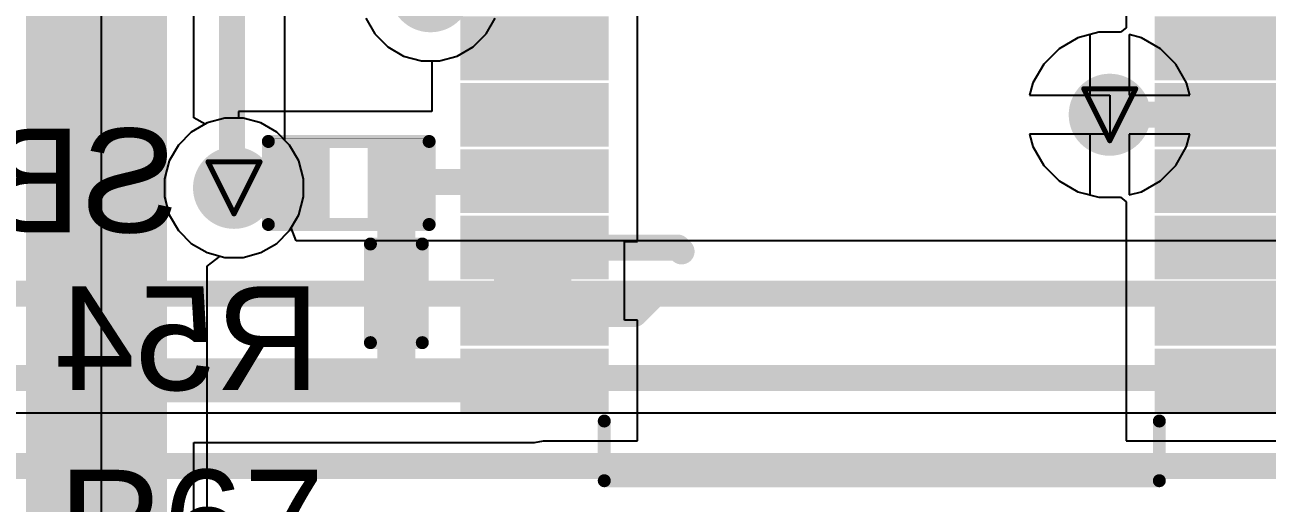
# Model space of a CAD drawing. Header units: inches. Extents: x -21 to 276, y -5 to 220.
# Drawn here: x 64.19 to 76.36, y 23.31 to 27.99 of the extents above; entities that cross this region are included whole.
import ezdxf

# ---------------------------------------------------------------- set-up
doc = ezdxf.new("R2010")
doc.units = ezdxf.units.IN
for name, color, linetype in [('Bottom Layer', 5, 'Continuous'), ('Bottom Overlay', 54, 'Continuous'), ('Bottom Paste', 16, 'Continuous'), ('Bottom Solder', 6, 'Continuous'), ('Drill Drawing', 1, 'Continuous'), ('Ground', 16, 'Continuous'), ('Power + Signal', 76, 'Continuous'), ('Top Layer', 1, 'Continuous'), ('Top Overlay', 2, 'Continuous'), ('Top Solder', 216, 'Continuous'), ('Via Holes', 16, 'Continuous')]:
    doc.layers.add(name, color=color, linetype=linetype)
doc.styles.add('Arial', font='', dxfattribs={"height": 0.2})
doc.styles.get('Arial').set_extended_font_data('Arial')

# ---------------------------------------------------------------- blocks, each defined once
blk = doc.blocks.new('SSOP_28_208____B_58')
at = {"layer": 'Bottom Layer'}
for points in [[(-4.0249983, 4.435000019999999), (-2.77499826, 4.435000019999999), (-2.77499826, 4.01500086), (-4.0249983, 4.01500086)], [(2.7750008, 4.435000019999999), (4.02500084, 4.435000019999999), (4.02500084, 4.01500086), (2.7750008, 4.01500086)], [(-4.0249983, 3.78499878), (-2.77499826, 3.78499878), (-2.77499826, 3.36499962), (-4.0249983, 3.36499962)], [(2.7750008, 3.78499878), (4.02500084, 3.78499878), (4.02500084, 3.36499962), (2.7750008, 3.36499962)], [(-4.0249983, 3.13500008), (-2.77499826, 3.13500008), (-2.77499826, 2.71500092), (-4.0249983, 2.71500092)], [(2.7750008, 3.13500008), (4.02500084, 3.13500008), (4.02500084, 2.71500092), (2.7750008, 2.71500092)], [(-4.0249983, 2.48499884), (-2.77499826, 2.48499884), (-2.77499826, 2.06499968), (-4.0249983, 2.06499968)], [(2.7750008, 2.48499884), (4.02500084, 2.48499884), (4.02500084, 2.06499968), (2.7750008, 2.06499968)], [(-4.0249983, 1.83500014), (-2.77499826, 1.83500014), (-2.77499826, 1.41500098), (-4.0249983, 1.41500098)], [(2.7750008, 1.83500014), (4.02500084, 1.83500014), (4.02500084, 1.41500098), (2.7750008, 1.41500098)], [(-4.0249983, 1.1849989), (-2.77499826, 1.1849989), (-2.77499826, 0.7649997399999999), (-4.0249983, 0.7649997399999999)], [(2.7750008, 1.1849989), (4.02500084, 1.1849989), (4.02500084, 0.7649997399999999), (2.7750008, 0.7649997399999999)], [(-4.0249983, 0.5350001999999999), (-2.77499826, 0.5350001999999999), (-2.77499826, 0.11500104), (-4.0249983, 0.11500104)], [(2.7750008, 0.5350001999999999), (4.02500084, 0.5350001999999999), (4.02500084, 0.11500104), (2.7750008, 0.11500104)], [(-4.0249983, -0.11500104), (-2.77499826, -0.11500104), (-2.77499826, -0.5350001999999999), (-4.0249983, -0.5350001999999999)], [(2.7750008, -0.11500104), (4.02500084, -0.11500104), (4.02500084, -0.5350001999999999), (2.7750008, -0.5350001999999999)], [(-4.0249983, -0.7649997399999999), (-2.77499826, -0.7649997399999999), (-2.77499826, -1.1849989), (-4.0249983, -1.1849989)], [(2.7750008, -0.7649997399999999), (4.02500084, -0.7649997399999999), (4.02500084, -1.1849989), (2.7750008, -1.1849989)], [(-4.0249983, -1.41500098), (-2.77499826, -1.41500098), (-2.77499826, -1.83500014), (-4.0249983, -1.83500014)], [(2.7750008, -1.41500098), (4.02500084, -1.41500098), (4.02500084, -1.83500014), (2.7750008, -1.83500014)], [(-4.0249983, -2.06499968), (-2.77499826, -2.06499968), (-2.77499826, -2.48499884), (-4.0249983, -2.48499884)], [(2.7750008, -2.06499968), (4.02500084, -2.06499968), (4.02500084, -2.48499884), (2.7750008, -2.48499884)], [(-4.0249983, -2.71500092), (-2.77499826, -2.71500092), (-2.77499826, -3.13500008), (-4.0249983, -3.13500008)], [(2.7750008, -2.71500092), (4.02500084, -2.71500092), (4.02500084, -3.13500008), (2.7750008, -3.13500008)], [(-4.0249983, -3.36499962), (-2.77499826, -3.36499962), (-2.77499826, -3.78499878), (-4.0249983, -3.78499878)], [(2.7750008, -3.36499962), (4.02500084, -3.36499962), (4.02500084, -3.78499878), (2.7750008, -3.78499878)], [(-4.0249983, -4.01500086), (-2.77499826, -4.01500086), (-2.77499826, -4.435000019999999), (-4.0249983, -4.435000019999999)], [(2.7750008, -4.01500086), (4.02500084, -4.01500086), (4.02500084, -4.435000019999999), (2.7750008, -4.435000019999999)]]:
    blk.add_hatch(color=5, dxfattribs=at).paths.add_polyline_path(points)
at = {"layer": 'Bottom Overlay'}
blk.add_hatch(color=54, dxfattribs=at).paths.add_polyline_path([(-2.66912344, -4.44502032), (-2.41512344, -4.44502032), (-2.41512344, -3.98782032), (-2.66912344, -3.98782032)])
at = {"layer": 'Bottom Paste'}
for points in [[(-4.0249983, 4.435000019999999), (-2.77499826, 4.435000019999999), (-2.77499826, 4.01500086), (-4.0249983, 4.01500086)], [(2.7750008, 4.435000019999999), (4.02500084, 4.435000019999999), (4.02500084, 4.01500086), (2.7750008, 4.01500086)], [(-4.0249983, 3.78499878), (-2.77499826, 3.78499878), (-2.77499826, 3.36499962), (-4.0249983, 3.36499962)], [(2.7750008, 3.78499878), (4.02500084, 3.78499878), (4.02500084, 3.36499962), (2.7750008, 3.36499962)], [(-4.0249983, 3.13500008), (-2.77499826, 3.13500008), (-2.77499826, 2.71500092), (-4.0249983, 2.71500092)], [(2.7750008, 3.13500008), (4.02500084, 3.13500008), (4.02500084, 2.71500092), (2.7750008, 2.71500092)], [(-4.0249983, 2.48499884), (-2.77499826, 2.48499884), (-2.77499826, 2.06499968), (-4.0249983, 2.06499968)], [(2.7750008, 2.48499884), (4.02500084, 2.48499884), (4.02500084, 2.06499968), (2.7750008, 2.06499968)], [(-4.0249983, 1.83500014), (-2.77499826, 1.83500014), (-2.77499826, 1.41500098), (-4.0249983, 1.41500098)], [(2.7750008, 1.83500014), (4.02500084, 1.83500014), (4.02500084, 1.41500098), (2.7750008, 1.41500098)], [(-4.0249983, 1.1849989), (-2.77499826, 1.1849989), (-2.77499826, 0.7649997399999999), (-4.0249983, 0.7649997399999999)], [(2.7750008, 1.1849989), (4.02500084, 1.1849989), (4.02500084, 0.7649997399999999), (2.7750008, 0.7649997399999999)], [(-4.0249983, 0.5350001999999999), (-2.77499826, 0.5350001999999999), (-2.77499826, 0.11500104), (-4.0249983, 0.11500104)], [(2.7750008, 0.5350001999999999), (4.02500084, 0.5350001999999999), (4.02500084, 0.11500104), (2.7750008, 0.11500104)], [(-4.0249983, -0.11500104), (-2.77499826, -0.11500104), (-2.77499826, -0.5350001999999999), (-4.0249983, -0.5350001999999999)], [(2.7750008, -0.11500104), (4.02500084, -0.11500104), (4.02500084, -0.5350001999999999), (2.7750008, -0.5350001999999999)], [(-4.0249983, -0.7649997399999999), (-2.77499826, -0.7649997399999999), (-2.77499826, -1.1849989), (-4.0249983, -1.1849989)], [(2.7750008, -0.7649997399999999), (4.02500084, -0.7649997399999999), (4.02500084, -1.1849989), (2.7750008, -1.1849989)], [(-4.0249983, -1.41500098), (-2.77499826, -1.41500098), (-2.77499826, -1.83500014), (-4.0249983, -1.83500014)], [(2.7750008, -1.41500098), (4.02500084, -1.41500098), (4.02500084, -1.83500014), (2.7750008, -1.83500014)], [(-4.0249983, -2.06499968), (-2.77499826, -2.06499968), (-2.77499826, -2.48499884), (-4.0249983, -2.48499884)], [(2.7750008, -2.06499968), (4.02500084, -2.06499968), (4.02500084, -2.48499884), (2.7750008, -2.48499884)], [(-4.0249983, -2.71500092), (-2.77499826, -2.71500092), (-2.77499826, -3.13500008), (-4.0249983, -3.13500008)], [(2.7750008, -2.71500092), (4.02500084, -2.71500092), (4.02500084, -3.13500008), (2.7750008, -3.13500008)], [(-4.0249983, -3.36499962), (-2.77499826, -3.36499962), (-2.77499826, -3.78499878), (-4.0249983, -3.78499878)], [(2.7750008, -3.36499962), (4.02500084, -3.36499962), (4.02500084, -3.78499878), (2.7750008, -3.78499878)], [(-4.0249983, -4.01500086), (-2.77499826, -4.01500086), (-2.77499826, -4.435000019999999), (-4.0249983, -4.435000019999999)], [(2.7750008, -4.01500086), (4.02500084, -4.01500086), (4.02500084, -4.435000019999999), (2.7750008, -4.435000019999999)]]:
    blk.add_hatch(color=16, dxfattribs=at).paths.add_polyline_path(points)
at = {"layer": 'Bottom Solder'}
for points in [[(-4.1265983, 4.53660002), (-2.67339826, 4.53660002), (-2.67339826, 3.91340086), (-4.1265983, 3.91340086)], [(2.6734008, 4.53660002), (4.126600839999999, 4.53660002), (4.126600839999999, 3.91340086), (2.6734008, 3.91340086)], [(-4.1265983, 3.88659878), (-2.67339826, 3.88659878), (-2.67339826, 3.26339962), (-4.1265983, 3.26339962)], [(2.6734008, 3.88659878), (4.126600839999999, 3.88659878), (4.126600839999999, 3.26339962), (2.6734008, 3.26339962)], [(-4.1265983, 3.23660008), (-2.67339826, 3.23660008), (-2.67339826, 2.61340092), (-4.1265983, 2.61340092)], [(2.6734008, 3.23660008), (4.126600839999999, 3.23660008), (4.126600839999999, 2.61340092), (2.6734008, 2.61340092)], [(-4.1265983, 2.58659884), (-2.67339826, 2.58659884), (-2.67339826, 1.96339968), (-4.1265983, 1.96339968)], [(2.6734008, 2.58659884), (4.126600839999999, 2.58659884), (4.126600839999999, 1.96339968), (2.6734008, 1.96339968)], [(-4.1265983, 1.93660014), (-2.67339826, 1.93660014), (-2.67339826, 1.31340098), (-4.1265983, 1.31340098)], [(2.6734008, 1.93660014), (4.126600839999999, 1.93660014), (4.126600839999999, 1.31340098), (2.6734008, 1.31340098)], [(-4.1265983, 1.2865989), (-2.67339826, 1.2865989), (-2.67339826, 0.66339974), (-4.1265983, 0.66339974)], [(2.6734008, 1.2865989), (4.126600839999999, 1.2865989), (4.126600839999999, 0.66339974), (2.6734008, 0.66339974)], [(-4.1265983, 0.6366002), (-2.67339826, 0.6366002), (-2.67339826, 0.01340104), (-4.1265983, 0.01340104)], [(2.6734008, 0.6366002), (4.126600839999999, 0.6366002), (4.126600839999999, 0.01340104), (2.6734008, 0.01340104)], [(-4.1265983, -0.01340104), (-2.67339826, -0.01340104), (-2.67339826, -0.6366002), (-4.1265983, -0.6366002)], [(2.6734008, -0.01340104), (4.126600839999999, -0.01340104), (4.126600839999999, -0.6366002), (2.6734008, -0.6366002)], [(-4.1265983, -0.66339974), (-2.67339826, -0.66339974), (-2.67339826, -1.2865989), (-4.1265983, -1.2865989)], [(2.6734008, -0.66339974), (4.126600839999999, -0.66339974), (4.126600839999999, -1.2865989), (2.6734008, -1.2865989)], [(-4.1265983, -1.31340098), (-2.67339826, -1.31340098), (-2.67339826, -1.93660014), (-4.1265983, -1.93660014)], [(2.6734008, -1.31340098), (4.126600839999999, -1.31340098), (4.126600839999999, -1.93660014), (2.6734008, -1.93660014)], [(-4.1265983, -1.96339968), (-2.67339826, -1.96339968), (-2.67339826, -2.58659884), (-4.1265983, -2.58659884)], [(2.6734008, -1.96339968), (4.126600839999999, -1.96339968), (4.126600839999999, -2.58659884), (2.6734008, -2.58659884)], [(-4.1265983, -2.61340092), (-2.67339826, -2.61340092), (-2.67339826, -3.23660008), (-4.1265983, -3.23660008)], [(2.6734008, -2.61340092), (4.126600839999999, -2.61340092), (4.126600839999999, -3.23660008), (2.6734008, -3.23660008)], [(-4.1265983, -3.26339962), (-2.67339826, -3.26339962), (-2.67339826, -3.88659878), (-4.1265983, -3.88659878)], [(2.6734008, -3.26339962), (4.126600839999999, -3.26339962), (4.126600839999999, -3.88659878), (2.6734008, -3.88659878)], [(-4.1265983, -3.91340086), (-2.67339826, -3.91340086), (-2.67339826, -4.53660002), (-4.1265983, -4.53660002)], [(2.6734008, -3.91340086), (4.126600839999999, -3.91340086), (4.126600839999999, -4.53660002), (2.6734008, -4.53660002)]]:
    blk.add_hatch(color=6, dxfattribs=at).paths.add_polyline_path(points)
at = {"layer": 'Bottom Overlay'}
for points in [[(2.7178, 5.206999999999999, 0.127, 0.127, 0), (-2.7178, 5.206999999999999, 0.127, 0.127, 0)], [(-2.7178, 5.206999999999999, 0.127, 0.127, 0), (-2.7178, 4.6228, 0.127, 0.127, 0)], [(2.7178, 5.206999999999999, 0.127, 0.127, 0), (2.7178, 4.6228, 0.127, 0.127, 0)], [(-4.3434, -4.1148, 0.1999996, 0.1999996, 0), (-4.3434, -4.368799999999999, 0.1999996, 0.1999996, 0)], [(-4.2164, -4.2418, 0.1999996, 0.1999996, 0), (-4.3434, -4.1148, 0.1999996, 0.1999996, 0)], [(-4.2164, -4.2418, 0.1999996, 0.1999996, 0), (-4.3434, -4.368799999999999, 0.1999996, 0.1999996, 0)], [(-2.7178, -4.6228, 0.127, 0.127, 0), (-2.7178, -5.206999999999999, 0.127, 0.127, 0)], [(2.7178, -4.6228, 0.127, 0.127, 0), (2.7178, -5.206999999999999, 0.127, 0.127, 0)], [(2.7178, -5.206999999999999, 0.127, 0.127, 0), (-2.7178, -5.206999999999999, 0.127, 0.127, 0)]]:
    blk.add_lwpolyline(points, format="xyseb", dxfattribs=at)
for points in [[(-2.74955, 5.206999999999999, 0.0635, 0.0635, 1), (-2.68605, 5.206999999999999, 0.0635, 0.0635, 1)], [(-2.74955, 5.206999999999999, 0.0635, 0.0635, 1), (-2.68605, 5.206999999999999, 0.0635, 0.0635, 1)], [(2.68605, 5.206999999999999, 0.0635, 0.0635, 1), (2.74955, 5.206999999999999, 0.0635, 0.0635, 1)], [(2.68605, 5.206999999999999, 0.0635, 0.0635, 1), (2.74955, 5.206999999999999, 0.0635, 0.0635, 1)], [(-2.74955, 4.6228, 0.0635, 0.0635, 1), (-2.68605, 4.6228, 0.0635, 0.0635, 1)], [(2.68605, 4.6228, 0.0635, 0.0635, 1), (2.74955, 4.6228, 0.0635, 0.0635, 1)], [(-4.393399899999999, -4.1148, 0.0999998, 0.0999998, 1), (-4.293400099999999, -4.1148, 0.0999998, 0.0999998, 1)], [(-4.393399899999999, -4.1148, 0.0999998, 0.0999998, 1), (-4.293400099999999, -4.1148, 0.0999998, 0.0999998, 1)], [(-4.2663999, -4.2418, 0.0999998, 0.0999998, 1), (-4.1664001, -4.2418, 0.0999998, 0.0999998, 1)], [(-4.2663999, -4.2418, 0.0999998, 0.0999998, 1), (-4.1664001, -4.2418, 0.0999998, 0.0999998, 1)], [(-4.393399899999999, -4.368799999999999, 0.0999998, 0.0999998, 1), (-4.293400099999999, -4.368799999999999, 0.0999998, 0.0999998, 1)], [(-4.393399899999999, -4.368799999999999, 0.0999998, 0.0999998, 1), (-4.293400099999999, -4.368799999999999, 0.0999998, 0.0999998, 1)], [(-2.74955, -4.6228, 0.0635, 0.0635, 1), (-2.68605, -4.6228, 0.0635, 0.0635, 1)], [(2.68605, -4.6228, 0.0635, 0.0635, 1), (2.74955, -4.6228, 0.0635, 0.0635, 1)], [(-2.74955, -5.206999999999999, 0.0635, 0.0635, 1), (-2.68605, -5.206999999999999, 0.0635, 0.0635, 1)], [(-2.74955, -5.206999999999999, 0.0635, 0.0635, 1), (-2.68605, -5.206999999999999, 0.0635, 0.0635, 1)], [(2.68605, -5.206999999999999, 0.0635, 0.0635, 1), (2.74955, -5.206999999999999, 0.0635, 0.0635, 1)], [(2.68605, -5.206999999999999, 0.0635, 0.0635, 1), (2.74955, -5.206999999999999, 0.0635, 0.0635, 1)]]:
    blk.add_lwpolyline(points, format="xyseb", close=True, dxfattribs=at)
blk = doc.blocks.new('R___0201_B_86')
at = {"layer": 'Bottom Layer'}
for points in [[(-0.40999791, 0.18499963), (-0.13999845, 0.18499963), (-0.13999845, -0.18499963), (-0.40999791, -0.18499963)], [(0.14000099, 0.18499963), (0.41000045, 0.18499963), (0.41000045, -0.18499963), (0.14000099, -0.18499963)]]:
    blk.add_hatch(color=5, dxfattribs=at).paths.add_polyline_path(points)
at = {"layer": 'Bottom Paste'}
for points in [[(-0.40999791, 0.18499963), (-0.13999845, 0.18499963), (-0.13999845, -0.18499963), (-0.40999791, -0.18499963)], [(0.14000099, 0.18499963), (0.41000045, 0.18499963), (0.41000045, -0.18499963), (0.14000099, -0.18499963)]]:
    blk.add_hatch(color=16, dxfattribs=at).paths.add_polyline_path(points)
at = {"layer": 'Bottom Solder'}
for points in [[(-0.46499907, 0.24000079), (-0.08499729, 0.24000079), (-0.08499729, -0.24000079), (-0.46499907, -0.24000079)], [(0.08499983, 0.24000079), (0.46500161, 0.24000079), (0.46500161, -0.24000079), (0.08499983, -0.24000079)]]:
    blk.add_hatch(color=6, dxfattribs=at).paths.add_polyline_path(points)
at = {"layer": 'Bottom Overlay'}
for points in [[(-0.4826, -0.254, 0.127, 0.127, 0), (-0.4826, 0.254, 0.127, 0.127, 0)], [(0.4826, 0.254, 0.127, 0.127, 0), (-0.4826, 0.254, 0.127, 0.127, 0)], [(0.4826, -0.254, 0.127, 0.127, 0), (0.4826, 0.254, 0.127, 0.127, 0)], [(0.4826, -0.254, 0.127, 0.127, 0), (-0.4826, -0.254, 0.127, 0.127, 0)]]:
    blk.add_lwpolyline(points, format="xyseb", dxfattribs=at)
for points in [[(-0.51435, 0.254, 0.0635, 0.0635, 1), (-0.4508499999999999, 0.254, 0.0635, 0.0635, 1)], [(-0.51435, 0.254, 0.0635, 0.0635, 1), (-0.4508499999999999, 0.254, 0.0635, 0.0635, 1)], [(0.4508499999999999, 0.254, 0.0635, 0.0635, 1), (0.51435, 0.254, 0.0635, 0.0635, 1)], [(0.4508499999999999, 0.254, 0.0635, 0.0635, 1), (0.51435, 0.254, 0.0635, 0.0635, 1)], [(-0.51435, -0.254, 0.0635, 0.0635, 1), (-0.4508499999999999, -0.254, 0.0635, 0.0635, 1)], [(-0.51435, -0.254, 0.0635, 0.0635, 1), (-0.4508499999999999, -0.254, 0.0635, 0.0635, 1)], [(0.4508499999999999, -0.254, 0.0635, 0.0635, 1), (0.51435, -0.254, 0.0635, 0.0635, 1)], [(0.4508499999999999, -0.254, 0.0635, 0.0635, 1), (0.51435, -0.254, 0.0635, 0.0635, 1)]]:
    blk.add_lwpolyline(points, format="xyseb", close=True, dxfattribs=at)
blk = doc.blocks.new('S______B______0402_B_187')
at = {"layer": 'Bottom Layer'}
for points in [[(-0.2412999999999999, 0.3174999999999999), (-0.2413000000000001, -0.3175), (-0.6985, -0.3174999999999999), (-0.6985, 0.3175)], [(0.6985, 0.3174999999999999), (0.6985, -0.3175), (0.2412999999999999, -0.3174999999999999), (0.2413000000000001, 0.3175)]]:
    blk.add_hatch(color=5, dxfattribs=at).paths.add_polyline_path(points)
at = {"layer": 'Bottom Paste'}
for points in [[(-0.2412999999999999, 0.3174999999999999), (-0.2413000000000001, -0.3175), (-0.6985, -0.3174999999999999), (-0.6985, 0.3175)], [(0.6985, 0.3174999999999999), (0.6985, -0.3175), (0.2412999999999999, -0.3174999999999999), (0.2413000000000001, 0.3175)]]:
    blk.add_hatch(color=16, dxfattribs=at).paths.add_polyline_path(points)
at = {"layer": 'Bottom Solder'}
for points in [[(-0.1862988399999999, 0.3725011599999999), (-0.18629884, -0.3725011600000001), (-0.75350116, -0.3725011599999999), (-0.75350116, 0.3725011600000001)], [(0.75350116, 0.3725011599999999), (0.75350116, -0.3725011600000001), (0.1862988399999999, -0.3725011599999999), (0.18629884, 0.3725011600000001)]]:
    blk.add_hatch(color=6, dxfattribs=at).paths.add_polyline_path(points)
at = {"layer": 'Bottom Overlay'}
for points in [[(-0.7874, -0.4064, 0.127, 0.127, 0), (-0.7874, 0.4064, 0.127, 0.127, 0)], [(-0.7874, 0.4064, 0.127, 0.127, 0), (0.7874, 0.4064, 0.127, 0.127, 0)], [(-0.8128, 0.4318, 0.0032258, 0.0032258, 0), (0.8128, 0.4318, 0.0032258, 0.0032258, 0)], [(0.7874, -0.4064, 0.127, 0.127, 0), (0.7874, 0.4064, 0.127, 0.127, 0)], [(-0.7874, -0.4064, 0.127, 0.127, 0), (0.7874, -0.4064, 0.127, 0.127, 0)]]:
    blk.add_lwpolyline(points, format="xyseb", dxfattribs=at)
for points in [[(-0.8191499999999999, 0.4064, 0.0635, 0.0635, 1), (-0.7556499999999999, 0.4064, 0.0635, 0.0635, 1)], [(-0.8191499999999999, 0.4064, 0.0635, 0.0635, 1), (-0.7556499999999999, 0.4064, 0.0635, 0.0635, 1)], [(-0.81360518, 0.4318, 0.0016129, 0.0016129, 1), (-0.8119948199999999, 0.4318, 0.0016129, 0.0016129, 1)], [(0.7556499999999999, 0.4064, 0.0635, 0.0635, 1), (0.8191499999999999, 0.4064, 0.0635, 0.0635, 1)], [(0.7556499999999999, 0.4064, 0.0635, 0.0635, 1), (0.8191499999999999, 0.4064, 0.0635, 0.0635, 1)], [(0.8119948199999999, 0.4318, 0.0016129, 0.0016129, 1), (0.81360518, 0.4318, 0.0016129, 0.0016129, 1)], [(-0.8191499999999999, -0.4064, 0.0635, 0.0635, 1), (-0.7556499999999999, -0.4064, 0.0635, 0.0635, 1)], [(-0.8191499999999999, -0.4064, 0.0635, 0.0635, 1), (-0.7556499999999999, -0.4064, 0.0635, 0.0635, 1)], [(0.7556499999999999, -0.4064, 0.0635, 0.0635, 1), (0.8191499999999999, -0.4064, 0.0635, 0.0635, 1)], [(0.7556499999999999, -0.4064, 0.0635, 0.0635, 1), (0.8191499999999999, -0.4064, 0.0635, 0.0635, 1)]]:
    blk.add_lwpolyline(points, format="xyseb", close=True, dxfattribs=at)

msp = doc.modelspace()

# ---------------------------------------------------------------- hatches: boundary and pattern name
at = {"layer": 'Bottom Layer'}
for points in [[(64.20141084, 13.73660194), (65.4558, 13.73660194), (65.4558, 38.16460997999999), (64.20141084, 38.16460997999999)], [(67.6423209, 25.6387981), (68.0123227, 25.6387981), (68.0123227, 26.44379521999999), (67.6423209, 26.44379521999999)], [(68.78320000000001, 25.05330524), (69.53935292, 25.05330524), (69.53935292, 25.908), (68.78320000000001, 25.908)], [(67.6423209, 24.301704), (68.0123227, 24.301704), (68.0123227, 25.0887992), (67.6423209, 25.0887992)]]:
    msp.add_hatch(color=5, dxfattribs=at).paths.add_polyline_path(points)
h = msp.add_hatch(color=5, dxfattribs=at)
edge = h.paths.add_edge_path()
edge.add_arc((74.81318031999999, 27.11170346), 0.2999994, 0, 360)
h = msp.add_hatch(color=5, dxfattribs=at)
edge = h.paths.add_edge_path()
edge.add_arc((66.23743674, 26.39636072), 0.2999994, 0, 360)
at = {"layer": 'Bottom Solder'}
h = msp.add_hatch(color=6, dxfattribs=at)
edge = h.paths.add_edge_path()
edge.add_arc((68.16157055999999, 28.32049453999999), 0.4015993999999999, 0, 360)
h = msp.add_hatch(color=6, dxfattribs=at)
edge = h.paths.add_edge_path()
edge.add_arc((74.81318031999999, 27.11170346), 0.4015993999999999, 0, 360)
h = msp.add_hatch(color=6, dxfattribs=at)
edge = h.paths.add_edge_path()
edge.add_arc((66.23743674, 26.39636072), 0.4015993999999999, 0, 360)
at = {"layer": 'Ground'}
h = msp.add_hatch(color=16, dxfattribs=at)
edge = h.paths.add_edge_path()
edge.add_arc((74.81318031999999, 27.11170346), 0.2999994, 0, 360)
h = msp.add_hatch(color=16, dxfattribs=at)
edge = h.paths.add_edge_path()
edge.add_arc((66.23743674, 26.39636072), 0.2999994, 0, 360)
at = {"layer": 'Power + Signal'}
h = msp.add_hatch(color=76, dxfattribs=at)
edge = h.paths.add_edge_path()
edge.add_arc((74.81318031999999, 27.11170346), 0.2999994, 0, 360)
h = msp.add_hatch(color=76, dxfattribs=at)
edge = h.paths.add_edge_path()
edge.add_arc((66.23743674, 26.39636072), 0.2999994, 0, 360)
at = {"layer": 'Top Layer'}
h = msp.add_hatch(color=1, dxfattribs=at)
edge = h.paths.add_edge_path()
edge.add_arc((74.81318031999999, 27.11170346), 0.2999994, 0, 360)
h = msp.add_hatch(color=1, dxfattribs=at)
edge = h.paths.add_edge_path()
edge.add_arc((66.23743674, 26.39636072), 0.2999994, 0, 360)
at = {"layer": 'Top Solder'}
h = msp.add_hatch(color=216, dxfattribs=at)
edge = h.paths.add_edge_path()
edge.add_arc((68.16157055999999, 28.32049453999999), 0.4015993999999999, 0, 360)
h = msp.add_hatch(color=216, dxfattribs=at)
edge = h.paths.add_edge_path()
edge.add_arc((74.81318031999999, 27.11170346), 0.4015993999999999, 0, 360)
h = msp.add_hatch(color=216, dxfattribs=at)
edge = h.paths.add_edge_path()
edge.add_arc((66.23743674, 26.39636072), 0.4015993999999999, 0, 360)
at = {"layer": 'Via Holes'}
h = msp.add_hatch(color=7, dxfattribs=at)
edge = h.paths.add_edge_path()
edge.add_arc((74.81318031999999, 27.11170346), 0.1499997, 0, 360)
h = msp.add_hatch(color=7, dxfattribs=at)
edge = h.paths.add_edge_path()
edge.add_arc((66.23743674, 26.39636072), 0.1499997, 0, 360)

# ---------------------------------------------------------------- linework, layer by layer
at = {"layer": 'Bottom Layer'}
for p, q in [((65.84426506, 27.08271698), (65.84426506, 37.35896516)), ((74.97536439999999, 28.9967289), (74.97536439999999, 27.96252725999999)), ((70.18736534, 27.17070512), (70.18736534, 28.31856414)), ((67.5269795, 28.05763756), (67.61663388, 27.90234958)), ((67.61663388, 27.90234958), (67.7434256, 27.77555786)), ((74.50130388, 27.8646382), (74.31705735999999, 27.758263)), ((74.70680512, 27.91970286), (74.50130388, 27.8646382)), ((74.91955297999999, 27.91970286), (74.70680512, 27.91970286)), ((74.97536439999999, 27.96252725999999), (74.91955297999999, 27.91970286)), ((67.7434256, 27.77555786), (67.89871357999999, 27.68590348)), ((74.31705735999999, 27.758263), (74.16662078, 27.60782641999999)), ((67.89871357999999, 27.68590348), (68.07191617999999, 27.63949514)), ((68.07191617999999, 27.63949514), (68.1753653, 27.63949514)), ((68.1753653, 27.63949514), (68.1753653, 27.14229776)), ((74.16662078, 27.60782641999999), (74.06024558, 27.4235799)), ((74.06024558, 27.4235799), (74.02772342, 27.30220346)), ((74.02772342, 27.30220346), (74.81318031999999, 27.30220346)), ((74.81318031999999, 27.30220346), (74.81318031999999, 26.92120346)), ((68.1753653, 27.14229776), (66.2814651, 27.14229776)), ((66.2814651, 27.14229776), (66.2814651, 27.07736012)), ((70.18736534, 26.52070388), (70.18736534, 27.17070512)), ((65.95425214, 27.01921444), (65.84426506, 27.08271698)), ((65.97457976, 27.03095178), (65.95425214, 27.01921444)), ((66.14778236, 27.07736012), (65.97457976, 27.03095178)), ((66.2814651, 27.07736012), (66.14778236, 27.07736012)), ((74.81318031999999, 26.92120346), (74.02772342, 26.92120346)), ((74.02772342, 26.92120346), (74.06024558, 26.79982702)), ((74.06024558, 26.79982702), (74.16662078, 26.6155805)), ((74.16662078, 26.6155805), (74.31705735999999, 26.46514392)), ((70.18736534, 25.87070518), (70.18736534, 26.52070388)), ((74.31705735999999, 26.46514392), (74.50130388, 26.35876872)), ((74.50130388, 26.35876872), (74.70680512, 26.30370406)), ((74.70680512, 26.30370406), (74.91955297999999, 26.30370406)), ((74.91955297999999, 26.30370406), (74.97536439999999, 26.26087966)), ((74.97536439999999, 26.26087966), (74.97536439999999, 25.22070394)), ((70.06036534, 25.10270316), (70.06036534, 25.87070518)), ((70.06036534, 25.87070518), (70.18736534, 25.87070518)), ((74.97536439999999, 25.22070394), (74.97536439999999, 24.57070524)), ((70.18736534, 25.10270316), (70.06036534, 25.10270316)), ((70.18736534, 23.920704), (70.18736534, 25.10270316)), ((74.97536439999999, 24.57070524), (74.97536439999999, 23.920704)), ((65.84426506, 22.6520375), (65.84426506, 23.90310942)), ((65.84426506, 23.90310942), (69.18136532, 23.90310942)), ((69.18136532, 23.90310942), (69.26981828, 23.920704)), ((69.26981828, 23.920704), (70.18736534, 23.920704)), ((74.97536439999999, 23.920704), (76.8406007, 23.920704))]:
    msp.add_line(p, q, dxfattribs=at)
for points in [[(75.98136441999999, 27.7617047, 0.3809999999999999, 0.3809999999999999, 0), (77.33539015999999, 27.7617047, 0.3809999999999999, 0.3809999999999999, 0)], [(74.81318031999999, 27.11170346, 0.254, 0.254, 0), (75.98136441999999, 27.11170346, 0.254, 0.254, 0)], [(75.98499916, 27.1153382, 0.254, 0.254, 0), (77.39755665999999, 27.1153382, 0.254, 0.254, 0)], [(66.23743674, 26.39636072, 0.3809999999999999, 0.3809999999999999, 0), (66.26115526, 26.42007924, 0.3809999999999999, 0.3809999999999999, 0)], [(66.26115526, 26.42007924, 0.3809999999999999, 0.3809999999999999, 0), (66.86734657999999, 26.42007924, 0.3809999999999999, 0.3809999999999999, 0)], [(66.86734657999999, 26.42007924, 0.3809999999999999, 0.3809999999999999, 0), (66.87716621999999, 26.42989888, 0.3809999999999999, 0.3809999999999999, 0)], [(66.87716621999999, 26.42989888, 0.254, 0.254, 0), (66.8910651, 26.44379776, 0.254, 0.254, 0)], [(67.8273218, 26.44734106, 0.254, 0.254, 0), (67.8308651, 26.44379776, 0.254, 0.254, 0)], [(67.8308651, 26.44379776, 0.254, 0.254, 0), (67.8398186, 26.45275126, 0.254, 0.254, 0)], [(67.8398186, 26.45275126, 0.254, 0.254, 0), (69.17241182, 26.45275126, 0.254, 0.254, 0)], [(69.17241182, 26.45275126, 0.254, 0.254, 0), (69.18136532, 26.46170476, 0.254, 0.254, 0)], [(69.18136532, 25.81170352, 0.254, 0.254, 0), (69.26436489999999, 25.8947031, 0.254, 0.254, 0)], [(69.18136532, 25.81170352, 0.254, 0.254, 0), (70.58295256, 25.81170352, 0.254, 0.254, 0)], [(70.58295256, 25.81170352, 0.254, 0.254, 0), (70.62085697999999, 25.7737991, 0.254, 0.254, 0)], [(75.98136441999999, 25.81170352, 0.254, 0.254, 0), (77.47840994, 25.81170352, 0.254, 0.254, 0)], [(70.15869636, 25.16170482, 0.254, 0.254, 0), (70.35799999999999, 25.36100846, 0.254, 0.254, 0)], [(69.18136532, 25.16170482, 0.254, 0.254, 0), (70.15869636, 25.16170482, 0.254, 0.254, 0)], [(75.98136441999999, 25.16170482, 0.254, 0.254, 0), (75.9819156, 25.16115364, 0.254, 0.254, 0)], [(75.9819156, 25.16115364, 0.254, 0.254, 0), (77.03139026, 25.16115364, 0.254, 0.254, 0)], [(65.12571684, 24.51170358, 0.4318, 0.4318, 0), (69.18136532, 24.51170358, 0.4318, 0.4318, 0)], [(65.10141412, 24.5360063, 0.254, 0.254, 0), (65.12571684, 24.51170358, 0.254, 0.254, 0)]]:
    msp.add_lwpolyline(points, format="xyseb", dxfattribs=at)
for points in [[(75.88611442, 27.7617047, 0.1905, 0.1905, 1), (76.07661442, 27.7617047, 0.1905, 0.1905, 1)], [(74.74968032, 27.11170346, 0.127, 0.127, 1), (74.87668032, 27.11170346, 0.127, 0.127, 1)], [(75.91786441999999, 27.11170346, 0.127, 0.127, 1), (76.04486442, 27.11170346, 0.127, 0.127, 1)], [(75.92149916, 27.1153382, 0.127, 0.127, 1), (76.04849915999999, 27.1153382, 0.127, 0.127, 1)], [(66.14218674, 26.39636072, 0.1905, 0.1905, 1), (66.33268674, 26.39636072, 0.1905, 0.1905, 1)], [(66.16590525999999, 26.42007924, 0.1905, 0.1905, 1), (66.35640526, 26.42007924, 0.1905, 0.1905, 1)], [(66.16590525999999, 26.42007924, 0.1905, 0.1905, 1), (66.35640526, 26.42007924, 0.1905, 0.1905, 1)], [(66.77209658, 26.42007924, 0.1905, 0.1905, 1), (66.96259658, 26.42007924, 0.1905, 0.1905, 1)], [(66.77209658, 26.42007924, 0.1905, 0.1905, 1), (66.96259658, 26.42007924, 0.1905, 0.1905, 1)], [(66.78191622, 26.42989888, 0.1905, 0.1905, 1), (66.97241622, 26.42989888, 0.1905, 0.1905, 1)], [(66.81366622, 26.42989888, 0.127, 0.127, 1), (66.94066622, 26.42989888, 0.127, 0.127, 1)], [(66.82756509999999, 26.44379776, 0.127, 0.127, 1), (66.9545651, 26.44379776, 0.127, 0.127, 1)], [(67.7638218, 26.44734106, 0.127, 0.127, 1), (67.8908218, 26.44734106, 0.127, 0.127, 1)], [(67.7673651, 26.44379776, 0.127, 0.127, 1), (67.8943651, 26.44379776, 0.127, 0.127, 1)], [(67.7673651, 26.44379776, 0.127, 0.127, 1), (67.8943651, 26.44379776, 0.127, 0.127, 1)], [(67.7763186, 26.45275126, 0.127, 0.127, 1), (67.90331859999999, 26.45275126, 0.127, 0.127, 1)], [(67.7763186, 26.45275126, 0.127, 0.127, 1), (67.90331859999999, 26.45275126, 0.127, 0.127, 1)], [(69.10891182, 26.45275126, 0.127, 0.127, 1), (69.23591182, 26.45275126, 0.127, 0.127, 1)], [(69.10891182, 26.45275126, 0.127, 0.127, 1), (69.23591182, 26.45275126, 0.127, 0.127, 1)], [(69.11786531999999, 26.46170476, 0.127, 0.127, 1), (69.24486532, 26.46170476, 0.127, 0.127, 1)], [(69.11786531999999, 25.81170352, 0.127, 0.127, 1), (69.24486532, 25.81170352, 0.127, 0.127, 1)], [(69.11786531999999, 25.81170352, 0.127, 0.127, 1), (69.24486532, 25.81170352, 0.127, 0.127, 1)], [(69.2008649, 25.8947031, 0.127, 0.127, 1), (69.3278649, 25.8947031, 0.127, 0.127, 1)], [(70.51945255999999, 25.81170352, 0.127, 0.127, 1), (70.64645256, 25.81170352, 0.127, 0.127, 1)], [(70.51945255999999, 25.81170352, 0.127, 0.127, 1), (70.64645256, 25.81170352, 0.127, 0.127, 1)], [(75.91786441999999, 25.81170352, 0.127, 0.127, 1), (76.04486442, 25.81170352, 0.127, 0.127, 1)], [(70.55735698, 25.7737991, 0.127, 0.127, 1), (70.68435698, 25.7737991, 0.127, 0.127, 1)], [(70.2945, 25.36100846, 0.127, 0.127, 1), (70.4215, 25.36100846, 0.127, 0.127, 1)], [(69.11786531999999, 25.16170482, 0.127, 0.127, 1), (69.24486532, 25.16170482, 0.127, 0.127, 1)], [(70.09519635999999, 25.16170482, 0.127, 0.127, 1), (70.22219636, 25.16170482, 0.127, 0.127, 1)], [(70.09519635999999, 25.16170482, 0.127, 0.127, 1), (70.22219636, 25.16170482, 0.127, 0.127, 1)], [(75.91786441999999, 25.16170482, 0.127, 0.127, 1), (76.04486442, 25.16170482, 0.127, 0.127, 1)], [(75.91841559999999, 25.16115364, 0.127, 0.127, 1), (76.0454156, 25.16115364, 0.127, 0.127, 1)], [(75.91841559999999, 25.16115364, 0.127, 0.127, 1), (76.0454156, 25.16115364, 0.127, 0.127, 1)], [(65.01776684000001, 24.51170358, 0.2159, 0.2159, 1), (65.23366684, 24.51170358, 0.2159, 0.2159, 1)], [(69.07341532, 24.51170358, 0.2159, 0.2159, 1), (69.28931532, 24.51170358, 0.2159, 0.2159, 1)], [(65.03791412, 24.5360063, 0.127, 0.127, 1), (65.16491411999999, 24.5360063, 0.127, 0.127, 1)], [(65.06221684, 24.51170358, 0.127, 0.127, 1), (65.18921684, 24.51170358, 0.127, 0.127, 1)]]:
    msp.add_lwpolyline(points, format="xyseb", close=True, dxfattribs=at)
at = {"layer": 'Drill Drawing'}
for points in [[(74.55918032, 27.36570346, 0.0508, 0.0508, 0), (75.06718031999999, 27.36570346, 0.0508, 0.0508, 0)], [(74.55918032, 27.36570346, 0.0508, 0.0508, 0), (74.81318031999999, 26.85770346, 0.0508, 0.0508, 0)], [(74.81318031999999, 26.85770346, 0.0508, 0.0508, 0), (75.06718031999999, 27.36570346, 0.0508, 0.0508, 0)], [(65.98343674, 26.65036072, 0.0508, 0.0508, 0), (66.49143674, 26.65036072, 0.0508, 0.0508, 0)], [(65.98343674, 26.65036072, 0.0508, 0.0508, 0), (66.23743674, 26.14236072, 0.0508, 0.0508, 0)], [(66.23743674, 26.14236072, 0.0508, 0.0508, 0), (66.49143674, 26.65036072, 0.0508, 0.0508, 0)]]:
    msp.add_lwpolyline(points, format="xyseb", dxfattribs=at)
for points in [[(74.54648031999999, 27.36570346, 0.0254, 0.0254, 1), (74.57188032, 27.36570346, 0.0254, 0.0254, 1)], [(74.54648031999999, 27.36570346, 0.0254, 0.0254, 1), (74.57188032, 27.36570346, 0.0254, 0.0254, 1)], [(75.05448032, 27.36570346, 0.0254, 0.0254, 1), (75.07988032, 27.36570346, 0.0254, 0.0254, 1)], [(75.05448032, 27.36570346, 0.0254, 0.0254, 1), (75.07988032, 27.36570346, 0.0254, 0.0254, 1)], [(74.80048031999999, 26.85770346, 0.0254, 0.0254, 1), (74.82588032, 26.85770346, 0.0254, 0.0254, 1)], [(74.80048031999999, 26.85770346, 0.0254, 0.0254, 1), (74.82588032, 26.85770346, 0.0254, 0.0254, 1)], [(65.97073673999999, 26.65036072, 0.0254, 0.0254, 1), (65.99613674, 26.65036072, 0.0254, 0.0254, 1)], [(65.97073673999999, 26.65036072, 0.0254, 0.0254, 1), (65.99613674, 26.65036072, 0.0254, 0.0254, 1)], [(66.47873673999999, 26.65036072, 0.0254, 0.0254, 1), (66.50413673999999, 26.65036072, 0.0254, 0.0254, 1)], [(66.47873673999999, 26.65036072, 0.0254, 0.0254, 1), (66.50413673999999, 26.65036072, 0.0254, 0.0254, 1)], [(66.22473674, 26.14236072, 0.0254, 0.0254, 1), (66.25013673999999, 26.14236072, 0.0254, 0.0254, 1)], [(66.22473674, 26.14236072, 0.0254, 0.0254, 1), (66.25013673999999, 26.14236072, 0.0254, 0.0254, 1)]]:
    msp.add_lwpolyline(points, format="xyseb", close=True, dxfattribs=at)
at = {"layer": 'Ground'}
for p, q in [((64.93784828, 30.54485636), (64.93784828, 11.94567588)), ((66.73575172, 26.86112738), (66.73575172, 28.57069216)), ((67.5269795, 28.05763756), (67.61663388, 27.90234958)), ((68.70650724, 27.90234958), (68.79616161999999, 28.05763756)), ((67.61663388, 27.90234958), (67.7434256, 27.77555786)), ((68.57971552, 27.77555786), (68.70650724, 27.90234958)), ((74.50130388, 27.8646382), (74.31705735999999, 27.758263)), ((74.62268032, 27.89716036), (74.50130388, 27.8646382)), ((74.62268032, 27.30220346), (74.62268032, 27.89716036)), ((75.12505675999999, 27.8646382), (75.00368032, 27.89716036)), ((75.00368032, 27.89716036), (75.00368032, 27.30220346)), ((75.30930328, 27.758263), (75.12505675999999, 27.8646382)), ((67.7434256, 27.77555786), (67.89871357999999, 27.68590348)), ((68.42442754, 27.68590348), (68.57971552, 27.77555786)), ((74.31705735999999, 27.758263), (74.16662078, 27.60782641999999)), ((75.45973986, 27.60782641999999), (75.30930328, 27.758263)), ((67.89871357999999, 27.68590348), (68.07191617999999, 27.63949514)), ((68.07191617999999, 27.63949514), (68.25122494, 27.63949514)), ((68.25122494, 27.63949514), (68.42442754, 27.68590348)), ((74.16662078, 27.60782641999999), (74.06024558, 27.4235799)), ((75.56611506, 27.4235799), (75.45973986, 27.60782641999999)), ((74.06024558, 27.4235799), (74.02772342, 27.30220346)), ((75.59863722, 27.30220346), (75.56611506, 27.4235799)), ((74.02772342, 27.30220346), (74.62268032, 27.30220346)), ((75.00368032, 27.30220346), (75.59863722, 27.30220346)), ((74.62268032, 26.92120346), (74.02772342, 26.92120346)), ((74.02772342, 26.92120346), (74.06024558, 26.79982702)), ((74.62268032, 26.32624655999999), (74.62268032, 26.92120346)), ((75.59863722, 26.92120346), (75.00368032, 26.92120346)), ((75.00368032, 26.92120346), (75.00368032, 26.32624655999999)), ((75.56611506, 26.79982702), (75.59863722, 26.92120346)), ((66.78237342, 26.81450568), (66.73575172, 26.86112738)), ((66.8720278, 26.6592177), (66.78237342, 26.81450568)), ((74.06024558, 26.79982702), (74.16662078, 26.6155805)), ((75.45973986, 26.6155805), (75.56611506, 26.79982702)), ((66.91843614, 26.4860151), (66.8720278, 26.6592177)), ((74.16662078, 26.6155805), (74.31705735999999, 26.46514392)), ((75.30930328, 26.46514392), (75.45973986, 26.6155805)), ((66.91843614, 26.30670634), (66.91843614, 26.4860151)), ((74.31705735999999, 26.46514392), (74.50130388, 26.35876872)), ((75.12505675999999, 26.35876872), (75.30930328, 26.46514392)), ((66.8720278, 26.13350374), (66.91843614, 26.30670634)), ((74.50130388, 26.35876872), (74.62268032, 26.32624655999999)), ((75.00368032, 26.32624655999999), (75.12505675999999, 26.35876872)), ((66.78237342, 25.97821576), (66.8720278, 26.13350374)), ((66.6555817, 25.85142404), (66.78237342, 25.97821576)), ((66.50029372, 25.76176966), (66.6555817, 25.85142404)), ((65.97375172, 25.63051008), (66.10075426, 25.72796226)), ((66.10075426, 25.72796226), (66.14778236, 25.71536132)), ((66.14778236, 25.71536132), (66.32709111999999, 25.71536132)), ((66.32709111999999, 25.71536132), (66.50029372, 25.76176966)), ((65.97375172, 12.16021952), (65.97375172, 25.63051008))]:
    msp.add_line(p, q, dxfattribs=at)
for points in [[(66.2178, 26.41599746, 0.254, 0.254, 0), (66.2178, 31.00260245999999, 0.254, 0.254, 0)], [(65.4558, 11.94567588, 0.254, 0.254, 0), (65.4558, 30.7594, 0.254, 0.254, 0)], [(66.2178, 26.41599746, 0.254, 0.254, 0), (66.23743674, 26.39636072, 0.254, 0.254, 0)]]:
    msp.add_lwpolyline(points, format="xyseb", dxfattribs=at)
for points in [[(66.15429999999999, 26.41599746, 0.127, 0.127, 1), (66.2813, 26.41599746, 0.127, 0.127, 1)], [(66.15429999999999, 26.41599746, 0.127, 0.127, 1), (66.2813, 26.41599746, 0.127, 0.127, 1)], [(66.17393673999999, 26.39636072, 0.127, 0.127, 1), (66.30093674, 26.39636072, 0.127, 0.127, 1)]]:
    msp.add_lwpolyline(points, format="xyseb", close=True, dxfattribs=at)
at = {"layer": 'Power + Signal'}
for p, q in [((67.5269795, 28.05763756), (67.61663388, 27.90234958)), ((68.70650724, 27.90234958), (68.79616161999999, 28.05763756)), ((67.61663388, 27.90234958), (67.7434256, 27.77555786)), ((68.57971552, 27.77555786), (68.70650724, 27.90234958)), ((74.50130388, 27.8646382), (74.31705735999999, 27.758263)), ((74.62268032, 27.89716036), (74.50130388, 27.8646382)), ((74.62268032, 27.30220346), (74.62268032, 27.89716036)), ((75.12505675999999, 27.8646382), (75.00368032, 27.89716036)), ((75.00368032, 27.89716036), (75.00368032, 27.30220346)), ((75.30930328, 27.758263), (75.12505675999999, 27.8646382)), ((67.7434256, 27.77555786), (67.89871357999999, 27.68590348)), ((68.42442754, 27.68590348), (68.57971552, 27.77555786)), ((74.31705735999999, 27.758263), (74.16662078, 27.60782641999999)), ((75.45973986, 27.60782641999999), (75.30930328, 27.758263)), ((67.89871357999999, 27.68590348), (68.07191617999999, 27.63949514)), ((68.07191617999999, 27.63949514), (68.25122494, 27.63949514)), ((68.25122494, 27.63949514), (68.42442754, 27.68590348)), ((74.16662078, 27.60782641999999), (74.06024558, 27.4235799)), ((75.56611506, 27.4235799), (75.45973986, 27.60782641999999)), ((74.06024558, 27.4235799), (74.02772342, 27.30220346)), ((75.59863722, 27.30220346), (75.56611506, 27.4235799)), ((74.02772342, 27.30220346), (74.62268032, 27.30220346)), ((75.00368032, 27.30220346), (75.59863722, 27.30220346)), ((65.97457976, 27.03095178), (65.81929178, 26.9412974)), ((66.14778236, 27.07736012), (65.97457976, 27.03095178)), ((66.32709111999999, 27.07736012), (66.14778236, 27.07736012)), ((66.50029372, 27.03095178), (66.32709111999999, 27.07736012)), ((66.6555817, 26.9412974), (66.50029372, 27.03095178)), ((65.81929178, 26.9412974), (65.69250006, 26.81450568)), ((66.78237342, 26.81450568), (66.6555817, 26.9412974)), ((74.62268032, 26.92120346), (74.02772342, 26.92120346)), ((74.02772342, 26.92120346), (74.06024558, 26.79982702)), ((74.62268032, 26.32624655999999), (74.62268032, 26.92120346)), ((75.59863722, 26.92120346), (75.00368032, 26.92120346)), ((75.00368032, 26.92120346), (75.00368032, 26.32624655999999)), ((75.56611506, 26.79982702), (75.59863722, 26.92120346)), ((65.69250006, 26.81450568), (65.60284568, 26.6592177)), ((66.8720278, 26.6592177), (66.78237342, 26.81450568)), ((74.06024558, 26.79982702), (74.16662078, 26.6155805)), ((75.45973986, 26.6155805), (75.56611506, 26.79982702)), ((65.60284568, 26.6592177), (65.55643733999999, 26.4860151)), ((66.91843614, 26.4860151), (66.8720278, 26.6592177)), ((74.16662078, 26.6155805), (74.31705735999999, 26.46514392)), ((75.30930328, 26.46514392), (75.45973986, 26.6155805)), ((65.55643733999999, 26.4860151), (65.55643733999999, 26.30670634)), ((66.91843614, 26.30670634), (66.91843614, 26.4860151)), ((74.31705735999999, 26.46514392), (74.50130388, 26.35876872)), ((75.12505675999999, 26.35876872), (75.30930328, 26.46514392)), ((65.55643733999999, 26.30670634), (65.60284568, 26.13350374)), ((66.8720278, 26.13350374), (66.91843614, 26.30670634)), ((74.50130388, 26.35876872), (74.62268032, 26.32624655999999)), ((75.00368032, 26.32624655999999), (75.12505675999999, 26.35876872)), ((65.60284568, 26.13350374), (65.69250006, 25.97821576)), ((66.78237342, 25.97821576), (66.8720278, 26.13350374)), ((65.69250006, 25.97821576), (65.81929178, 25.85142404)), ((66.6555817, 25.85142404), (66.78237342, 25.97821576)), ((65.81929178, 25.85142404), (65.97457976, 25.76176966)), ((66.50029372, 25.76176966), (66.6555817, 25.85142404)), ((65.97457976, 25.76176966), (66.14778236, 25.71536132)), ((66.14778236, 25.71536132), (66.32709111999999, 25.71536132)), ((66.32709111999999, 25.71536132), (66.50029372, 25.76176966)), ((76.4417318, 24.19075172), (58.14269041999999, 24.19075172))]:
    msp.add_line(p, q, dxfattribs=at)
msp.add_lwpolyline([(56.66739999999999, 23.6728, 0.254, 0.254, 0), (81.3816, 23.6728, 0.254, 0.254, 0)], format="xyseb", dxfattribs=at)
at = {"layer": 'Top Layer'}
for p, q in [((66.73575172, 26.86112738), (66.73575172, 28.57069216)), ((67.5269795, 28.05763756), (67.61663388, 27.90234958)), ((68.70650724, 27.90234958), (68.79616161999999, 28.05763756)), ((67.61663388, 27.90234958), (67.7434256, 27.77555786)), ((68.57971552, 27.77555786), (68.70650724, 27.90234958)), ((74.50130388, 27.8646382), (74.31705735999999, 27.758263)), ((74.62268032, 27.89716036), (74.50130388, 27.8646382)), ((74.62268032, 27.30220346), (74.62268032, 27.89716036)), ((75.12505675999999, 27.8646382), (75.00368032, 27.89716036)), ((75.00368032, 27.89716036), (75.00368032, 27.30220346)), ((75.30930328, 27.758263), (75.12505675999999, 27.8646382)), ((67.7434256, 27.77555786), (67.89871357999999, 27.68590348)), ((68.42442754, 27.68590348), (68.57971552, 27.77555786)), ((74.31705735999999, 27.758263), (74.16662078, 27.60782641999999)), ((75.45973986, 27.60782641999999), (75.30930328, 27.758263)), ((67.89871357999999, 27.68590348), (68.07191617999999, 27.63949514)), ((68.07191617999999, 27.63949514), (68.25122494, 27.63949514)), ((68.25122494, 27.63949514), (68.42442754, 27.68590348)), ((74.16662078, 27.60782641999999), (74.06024558, 27.4235799)), ((75.56611506, 27.4235799), (75.45973986, 27.60782641999999)), ((74.06024558, 27.4235799), (74.02772342, 27.30220346)), ((75.59863722, 27.30220346), (75.56611506, 27.4235799)), ((74.02772342, 27.30220346), (74.62268032, 27.30220346)), ((75.00368032, 27.30220346), (75.59863722, 27.30220346)), ((74.62268032, 26.92120346), (74.02772342, 26.92120346)), ((74.02772342, 26.92120346), (74.06024558, 26.79982702)), ((74.62268032, 26.32624655999999), (74.62268032, 26.92120346)), ((75.59863722, 26.92120346), (75.00368032, 26.92120346)), ((75.00368032, 26.92120346), (75.00368032, 26.32624655999999)), ((75.56611506, 26.79982702), (75.59863722, 26.92120346)), ((66.78237342, 26.81450568), (66.73575172, 26.86112738)), ((66.8720278, 26.6592177), (66.78237342, 26.81450568)), ((74.06024558, 26.79982702), (74.16662078, 26.6155805)), ((75.45973986, 26.6155805), (75.56611506, 26.79982702)), ((66.91843614, 26.4860151), (66.8720278, 26.6592177)), ((74.16662078, 26.6155805), (74.31705735999999, 26.46514392)), ((75.30930328, 26.46514392), (75.45973986, 26.6155805)), ((66.91843614, 26.30670634), (66.91843614, 26.4860151)), ((74.31705735999999, 26.46514392), (74.50130388, 26.35876872)), ((75.12505675999999, 26.35876872), (75.30930328, 26.46514392)), ((66.8720278, 26.13350374), (66.91843614, 26.30670634)), ((74.50130388, 26.35876872), (74.62268032, 26.32624655999999)), ((75.00368032, 26.32624655999999), (75.12505675999999, 26.35876872)), ((66.79839319999999, 26.00596018), (66.8720278, 26.13350374)), ((66.84576166000001, 25.87896018), (66.79839319999999, 26.00596018)), ((76.86086482, 25.87896018), (66.84576166000001, 25.87896018))]:
    msp.add_line(p, q, dxfattribs=at)
for points in [[(66.2178, 26.41599746, 0.254, 0.254, 0), (66.2178, 30.099, 0.254, 0.254, 0)], [(66.2178, 26.41599746, 0.254, 0.254, 0), (66.23743674, 26.39636072, 0.254, 0.254, 0)], [(61.12658336000001, 25.36100846, 0.254, 0.254, 0), (77.07540846, 25.36100846, 0.254, 0.254, 0)], [(61.15158711999999, 24.5360063, 0.254, 0.254, 0), (77.15517462, 24.5360063, 0.254, 0.254, 0)]]:
    msp.add_lwpolyline(points, format="xyseb", dxfattribs=at)
for points in [[(66.15429999999999, 26.41599746, 0.127, 0.127, 1), (66.2813, 26.41599746, 0.127, 0.127, 1)], [(66.15429999999999, 26.41599746, 0.127, 0.127, 1), (66.2813, 26.41599746, 0.127, 0.127, 1)], [(66.17393673999999, 26.39636072, 0.127, 0.127, 1), (66.30093674, 26.39636072, 0.127, 0.127, 1)]]:
    msp.add_lwpolyline(points, format="xyseb", close=True, dxfattribs=at)

# ---------------------------------------------------------------- block references
for name, p, rotation in [('SSOP_28_208____B_58', (72.58136614, 28.73670402), 180), ('R___0201_B_86', (67.8273218, 25.36379992), 270)]:
    msp.add_blockref(name, p, dxfattribs=dict(rotation=rotation))
msp.add_blockref('S______B______0402_B_187', (67.3609651, 26.44379776))

# ---------------------------------------------------------------- texts
at = {"layer": 'Bottom Overlay', "style": 'Arial', "text_generation_flag": 2}
for s, p in [('SB1', (65.69083635999999, 25.9604637)), ('R54', (67.08012745999999, 24.41640786))]:
    msp.add_text(s, height=1.016, dxfattribs=at).set_placement(p)
at = {"layer": 'Top Overlay', "style": 'Arial'}
msp.add_text('R67', height=1.016, dxfattribs=at).set_placement((64.51797357999999, 22.62076502))

doc.saveas('drawing.dxf')
